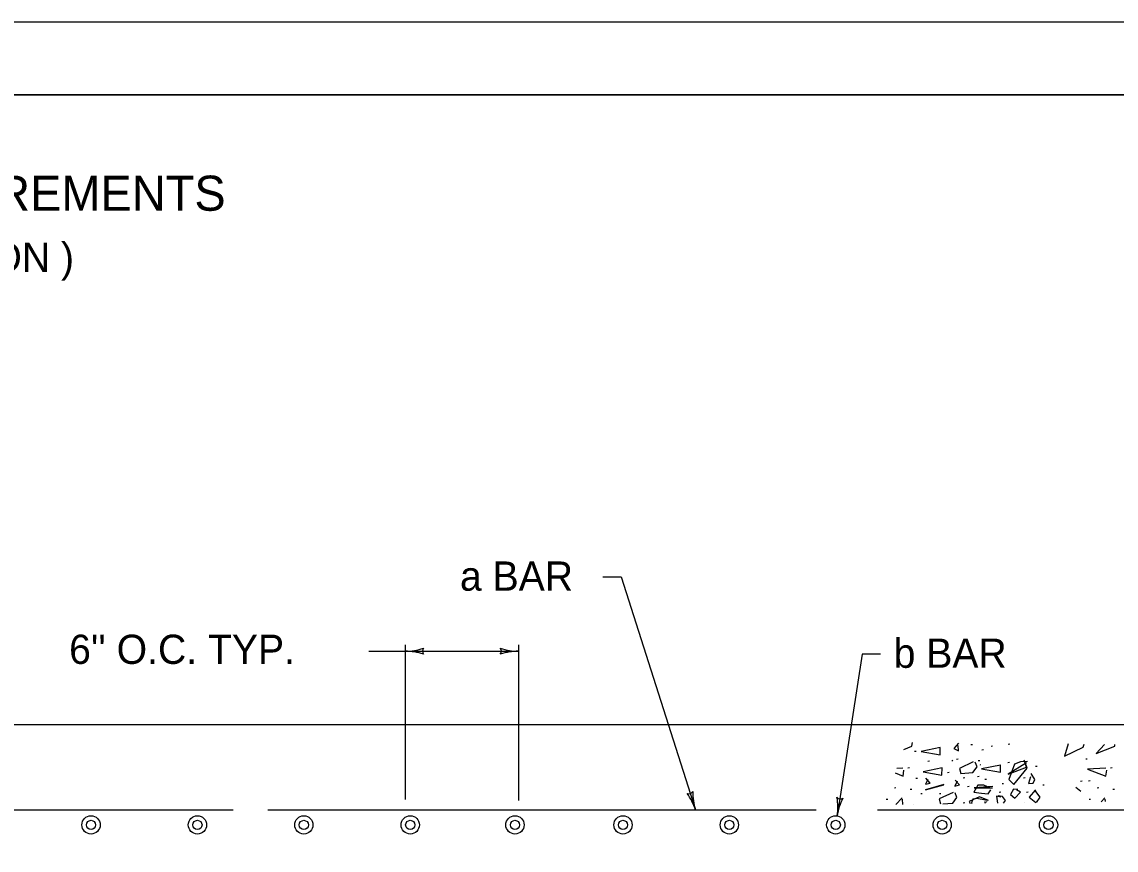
# Model space of a CAD drawing. Extents: x 1000 to 1036.3, y 1000 to 1022.
# Drawn here: x 1023.76 to 1031.24, y 1016.34 to 1022 of the extents above; entities that cross this region are included whole.
import ezdxf

# ---------------------------------------------------------------- set-up
doc = ezdxf.new("R2010")
doc.units = 0
for name, color, linetype in [('Level 1', 7, 'Continuous'), ('Level 10', 7, 'Continuous'), ('Level 11', 7, 'Continuous')]:
    doc.layers.add(name, color=color, linetype=linetype)

msp = doc.modelspace()

# ---------------------------------------------------------------- linework, layer by layer
at = {"layer": 'Level 1'}
for p, q in [((1027.7334, 1018.2049), (1027.8584, 1018.2049)), ((1027.8584, 1018.2049), (1028.366, 1016.6115)), ((1026.3821, 1017.741), (1026.3821, 1016.6821)), ((1027.1571, 1017.741), (1027.1571, 1016.6766)), ((1026.1321, 1017.6964), (1027.1571, 1017.6964)), ((1029.5061, 1017.6755), (1029.3348, 1016.5708)), ((1029.6311, 1017.6755), (1029.5061, 1017.6755)), ((1022.8196, 1017.1964), (1032.1946, 1017.1964)), ((1023.3179, 1016.6115), (1025.2048, 1016.6115)), ((1025.4419, 1016.6115), (1029.1904, 1016.6115)), ((1029.61, 1016.6115), (1031.5946, 1016.6115))]:
    msp.add_line(p, q, dxfattribs=at)
for points in [[(1029.7905, 1017.0256), (1029.8459, 1017.0478)], [(1029.8459, 1017.0478), (1029.8487, 1017.0728)], [(1030.0393, 1017.0372), (1029.9099, 1017.0105), (1030.038, 1016.9878), (1030.0393, 1017.0385)], [(1030.1633, 1017.0678), (1030.1313, 1017.0305), (1030.1633, 1017.0145), (1030.162, 1017.0518)], [(1030.2601, 1017.0572), (1030.2494, 1017.0558)], [(1030.3976, 1017.0473), (1030.3869, 1017.046)], [(1030.5153, 1017.0604), (1030.5047, 1017.0591)], [(1030.9144, 1017.0622), (1030.8898, 1016.9785)], [(1030.8898, 1016.9785), (1031.0165, 1017.0398)], [(1031.0165, 1017.0398), (1031.0236, 1017.0611)], [(1031.1618, 1017.0597), (1031.1058, 1016.9972)], [(1031.1058, 1016.9972), (1031.2325, 1017.0478)], [(1031.2325, 1017.0478), (1031.2337, 1017.059)], [(1029.874, 1017.0113), (1029.8633, 1017.01)], [(1030.1619, 1016.9577), (1030.1513, 1016.9563)], [(1030.3354, 1017.0212), (1030.3247, 1017.0198)], [(1031.0446, 1016.959), (1031.0339, 1016.9577)], [(1029.7846, 1016.8963), (1029.7416, 1016.8945)], [(1029.7859, 1016.843), (1029.7913, 1016.8843)], [(1029.8282, 1016.8988), (1029.8175, 1016.8974)], [(1030.0524, 1016.8984), (1029.9231, 1016.8718), (1030.0511, 1016.8491), (1030.0524, 1016.8998)], [(1029.9656, 1016.9446), (1029.9549, 1016.9433)], [(1030.1247, 1016.9483), (1030.1193, 1016.9443)], [(1030.2647, 1016.9397), (1030.17, 1016.8956), (1030.1793, 1016.8609), (1030.2633, 1016.8676), (1030.2913, 1016.9063), (1030.2793, 1016.937)], [(1030.3092, 1016.9478), (1030.2985, 1016.9465)], [(1030.3167, 1016.9177), (1030.3113, 1016.9203)], [(1030.4517, 1016.9181), (1030.3223, 1016.8914), (1030.4503, 1016.8688), (1030.4517, 1016.9194)], [(1030.5121, 1016.9348), (1030.5014, 1016.9334)], [(1030.6288, 1016.9337), (1030.5034, 1016.8563), (1030.6288, 1016.903), (1030.6141, 1016.9523)], [(1030.6368, 1016.9417), (1030.5874, 1016.9403), (1030.5461, 1016.9243), (1030.5088, 1016.8203), (1030.5421, 1016.7857), (1030.6328, 1016.8977), (1030.6168, 1016.943)], [(1030.7019, 1016.9086), (1030.6913, 1016.9073)], [(1031.1712, 1016.8963), (1031.0458, 1016.891), (1031.1725, 1016.843), (1031.1778, 1016.8843)], [(1031.2148, 1016.8988), (1031.2041, 1016.8974)], [(1029.7303, 1016.8641), (1029.7859, 1016.843)], [(1029.8838, 1016.8268), (1029.8731, 1016.8254)], [(1029.955, 1016.8202), (1029.939, 1016.7868), (1029.971, 1016.7948), (1029.9417, 1016.8282)], [(1030.0998, 1016.8661), (1030.0891, 1016.8648)], [(1030.1546, 1016.8071), (1030.1386, 1016.7738), (1030.1706, 1016.7818), (1030.1413, 1016.8151)], [(1030.2078, 1016.8301), (1030.1971, 1016.8288)], [(1030.3059, 1016.8399), (1030.2953, 1016.8386)], [(1030.355, 1016.8203), (1030.3443, 1016.8189)], [(1030.6201, 1016.8301), (1030.6094, 1016.8288)], [(1030.6568, 1016.8377), (1030.6421, 1016.7923), (1030.6741, 1016.7937), (1030.6861, 1016.8203), (1030.6608, 1016.8603)], [(1031.0643, 1016.8104), (1031.0535, 1016.8091)], [(1029.7365, 1016.7613), (1029.7258, 1016.76)], [(1029.8445, 1016.7515), (1029.8338, 1016.7502)], [(1030.0647, 1016.7857), (1029.9393, 1016.7483), (1030.0647, 1016.783)], [(1030.2373, 1016.7712), (1030.2265, 1016.7698)], [(1030.3834, 1016.7603), (1030.3368, 1016.7817), (1030.2967, 1016.7817), (1030.2687, 1016.7337), (1030.322, 1016.727), (1030.3661, 1016.7217), (1030.3848, 1016.7483)], [(1030.3981, 1016.7723), (1030.2713, 1016.7617), (1030.3968, 1016.7617)], [(1030.4728, 1016.7908), (1030.4622, 1016.7894)], [(1030.5688, 1016.751), (1030.5394, 1016.7523), (1030.5208, 1016.7177), (1030.5501, 1016.691), (1030.5874, 1016.7337), (1030.5608, 1016.7497)], [(1030.6901, 1016.7497), (1030.6474, 1016.699)], [(1030.6941, 1016.7377), (1030.6794, 1016.7377)], [(1030.7234, 1016.699), (1030.6941, 1016.7377)], [(1030.751, 1016.781), (1030.7403, 1016.7797)], [(1031.0005, 1016.7363), (1030.9672, 1016.7643)], [(1031.0086, 1016.8072), (1030.9979, 1016.8058)], [(1031.1231, 1016.7613), (1031.1124, 1016.76)], [(1031.2311, 1016.7515), (1031.2204, 1016.7502)], [(1029.6809, 1016.6828), (1029.6703, 1016.6815)], [(1029.7793, 1016.695), (1029.7351, 1016.6484)], [(1029.7836, 1016.6491), (1029.7806, 1016.6843)], [(1029.9165, 1016.7221), (1029.9058, 1016.7208)], [(1030.1273, 1016.7302), (1030.0326, 1016.6862)], [(1030.0326, 1016.6862), (1030.0417, 1016.6526)], [(1030.0442, 1016.7221), (1030.0335, 1016.7208)], [(1030.058, 1016.6528), (1030.1259, 1016.6582)], [(1030.1259, 1016.6582), (1030.1539, 1016.6968)], [(1030.1539, 1016.6968), (1030.1419, 1016.7275)], [(1030.2078, 1016.6599), (1030.1971, 1016.6586)], [(1030.3087, 1016.7003), (1030.2367, 1016.6683)], [(1030.2367, 1016.6683), (1030.2443, 1016.6553)], [(1030.262, 1016.6857), (1030.254, 1016.659)], [(1030.254, 1016.659), (1030.2568, 1016.6556)], [(1030.29, 1016.6897), (1030.262, 1016.6857)], [(1030.3608, 1016.6763), (1030.29, 1016.6897)], [(1030.3688, 1016.675), (1030.3087, 1016.7003)], [(1030.349, 1016.6568), (1030.3461, 1016.6697)], [(1030.3461, 1016.6568), (1030.3461, 1016.6697)], [(1030.3528, 1016.6697), (1030.3581, 1016.6657)], [(1030.4541, 1016.6977), (1030.4248, 1016.7057)], [(1030.4248, 1016.7057), (1030.4301, 1016.6579)], [(1030.4648, 1016.703), (1030.4354, 1016.7083)], [(1030.4532, 1016.7319), (1030.4425, 1016.7306)], [(1030.4848, 1016.675), (1030.4648, 1016.703)], [(1030.4718, 1016.6585), (1030.4848, 1016.675)], [(1030.6185, 1016.6605), (1030.6185, 1016.6608)], [(1030.6398, 1016.7319), (1030.6291, 1016.7306)], [(1030.6474, 1016.699), (1030.6938, 1016.6615)], [(1030.6985, 1016.6616), (1030.7234, 1016.699)], [(1031.0675, 1016.6828), (1031.0568, 1016.6815)], [(1031.1658, 1016.695), (1031.1398, 1016.6677)], [(1031.1685, 1016.6681), (1031.1672, 1016.6843)], [(1029.8543, 1016.6501), (1029.8534, 1016.65)]]:
    msp.add_lwpolyline(points, dxfattribs=at)
for centre, radius in [((1024.2344, 1016.509), 0.0625), ((1024.2344, 1016.509), 0.0313), ((1024.9616, 1016.509), 0.0625), ((1024.9616, 1016.509), 0.0313), ((1025.6889, 1016.509), 0.0625), ((1025.6889, 1016.509), 0.0313), ((1026.4162, 1016.509), 0.0625), ((1026.4162, 1016.509), 0.0313), ((1027.1321, 1016.509), 0.0625), ((1027.1321, 1016.509), 0.0313), ((1027.8707, 1016.509), 0.0625), ((1027.8707, 1016.509), 0.0313), ((1028.5979, 1016.509), 0.0625), ((1028.5979, 1016.509), 0.0313), ((1029.3253, 1016.509), 0.0625), ((1029.3253, 1016.509), 0.0313), ((1030.0525, 1016.509), 0.0625), ((1030.0525, 1016.509), 0.0313), ((1030.7798, 1016.509), 0.0625), ((1030.7798, 1016.509), 0.0313)]:
    msp.add_circle(centre, radius, dxfattribs=at)
for centre, radius, start, end in [((1026.3821, 1018.087), 0.3906, 270, 288.66878), ((1026.5306, 1017.6964), 0.0312, 138.7746, 220.89129), ((1027.0085, 1017.6965), 0.0312, 318.7746, 40.89129), ((1027.1571, 1018.087), 0.3906, 251.34716, 269.99389), ((1026.3821, 1018.087), 0.3906, 269.98778, 270), ((1026.3821, 1017.3058), 0.3906, 71.34716, 89.99389), ((1027.1571, 1017.3058), 0.3906, 90, 108.66878), ((1027.1571, 1017.3058), 0.3906, 89.98778, 90), ((1028.321, 1016.753), 0.0312, 246.44389, 328.56058), ((1028.7382, 1016.7301), 0.3906, 179.01645, 197.66318), ((1027.9938, 1016.4929), 0.3906, 17.66929, 36.33808), ((1029.3576, 1016.7175), 0.0312, 219.96317, 302.07986), ((1028.9488, 1016.6306), 0.3906, 351.18857, 9.85735), ((1029.7208, 1016.5109), 0.3906, 152.53573, 171.18246), ((1027.9938, 1016.4929), 0.3906, 17.65707, 17.66929), ((1028.9488, 1016.6306), 0.3906, 351.17634, 351.18857)]:
    msp.add_arc(centre, radius, start, end, dxfattribs=at)
at = {"layer": 'Level 10'}
for p, q in [((1000, 1022), (1036, 1022)), ((1007, 1021.5), (1035.5, 1021.5))]:
    msp.add_line(p, q, dxfattribs=at)
at = {"layer": 'Level 11'}
msp.add_lwpolyline([(1007, 1000.5), (1035.5, 1000.5), (1035.5, 1021.5), (1007, 1021.5)], close=True, dxfattribs=at)

# ---------------------------------------------------------------- texts
at = {"layer": 'Level 1'}
for s, height, p in [('ADDITIONAL STEEL REINFORCEMENT REQUIREMENTS', 0.24, (1016.5597, 1020.7085)), ("( RISER, H = 8'-0'' TO 15'-0'', GRADE AND SAG CONDITION )", 0.2, (1016.6263, 1020.2902)), ('a BAR', 0.2, (1026.7563, 1018.1104)), ("6'' O.C. TYP.", 0.2, (1024.0843, 1017.6097)), ('b BAR', 0.2, (1029.721, 1017.5831))]:
    msp.add_text(s, height=height, dxfattribs=at).set_placement(p)

doc.saveas('drawing.dxf')
